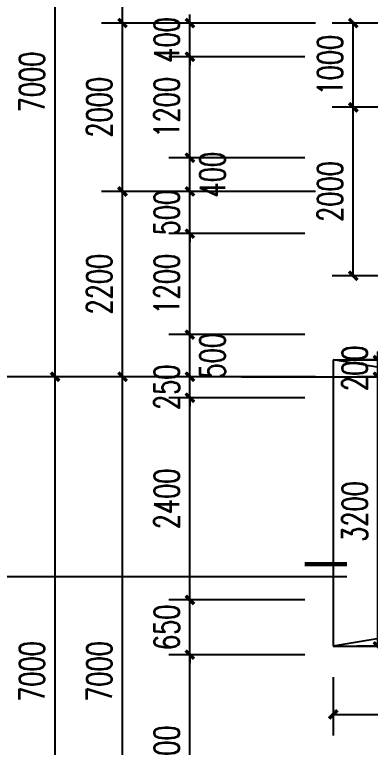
# Model space of a CAD drawing. Extents: x -93062 to 326984, y -142534 to 91021.
# Drawn here: x -39316 to -35094, y 69972 to 78672 of the extents above; entities that cross this region are included whole.
import ezdxf

# ---------------------------------------------------------------- set-up
doc = ezdxf.new("R2010")
doc.units = 0
doc.header["$LTSCALE"] = 1000
doc.header["$MEASUREMENT"] = 0
doc.linetypes.add('DOTE', pattern=[2.42, 2, -0.2, 0.02, -0.2])
doc.layers.get('0').update_dxf_attribs({"color": 8})
doc.layers.get('Defpoints').update_dxf_attribs({"color": 8})
for name, color, linetype in [('AXIS', 8, 'Continuous'), ('DIM_IDEN', 8, 'Continuous'), ('DOTE', 8, 'DOTE'), ('HOLE', 8, 'Continuous'), ('PUB_DIM', 8, 'Continuous'), ('STAIR', 8, 'Continuous')]:
    doc.layers.add(name, color=color, linetype=linetype)
doc.styles.add('_TCH_DIM_T3', font='SIMPLEX', dxfattribs={"width": 0.705882, "bigfont": 'GBCBIG'})
doc.dimstyles.new('_TCH_ARCH&&100', dxfattribs={"dimtxt": 297.5, "dimasz": 100, "dimexe": 250, "dimexo": 300, "dimgap": 126.25, "dimtad": 1, "dimdec": 0, "dimzin": 0, "dimdsep": 46, "dimtxsty": '_TCH_DIM_T3', "dimblk": 'ARCHTICK', "dimcen": 0.09, "dimazin": 2, "dimtfac": 1, "dimtdec": 0, "dimtix": 1, "dimtmove": 2, "dimatfit": 3, "dimfxl": 1, "dimtolj": 1, "dimtzin": 0, "dimarcsym": 0})

# ---------------------------------------------------------------- blocks, each defined once
blk = doc.blocks.new('_ArchTick')
at = {"color": 0, "linetype": 'ByBlock', "const_width": 0.4}
blk.add_lwpolyline([(-0.5, -0.5), (0.5, 0.5)], dxfattribs=at)
blk = doc.blocks.new('*D439')
at = {"layer": 'Defpoints', "color": 0, "transparency": 16777216}
for p in [(-35296.5, 78572.1), (-34563.3, 78572.1), (-34563.3, 77572.1)]:
    blk.add_point(p, dxfattribs=at)
at = {"layer": 'HOLE', "color": 0, "lineweight": -2, "transparency": 16777216}
for p, q in [((-34863.3, 78572.1), (-35546.5, 78572.1)), ((-35296.5, 77572.1), (-35296.5, 78572.1)), ((-34863.3, 77572.1), (-35546.5, 77572.1))]:
    blk.add_line(p, q, dxfattribs=at)
at = {"layer": 'HOLE', "color": 0, "lineweight": -2, "transparency": 16777216, "xscale": 100, "yscale": 100, "zscale": 100}
for p, rotation in [((-35296.5, 78572.1), 90), ((-35296.5, 77572.1), 270)]:
    blk.add_blockref('_ArchTick', p, dxfattribs=dict(at, rotation=rotation))
at = {"layer": 'HOLE', "color": 0, "transparency": 16777216, "insert": (-35571.5, 78072.1), "char_height": 297.5, "attachment_point": 5, "rotation": 90, "style": '_TCH_DIM_T3'}
blk.add_mtext('\\A1;1000', dxfattribs=at)
blk = doc.blocks.new('*D440')
at = {"layer": 'Defpoints', "color": 0, "transparency": 16777216}
for p in [(-35296.5, 77572.1), (-34563.3, 77572.1), (-34563.3, 75572.1)]:
    blk.add_point(p, dxfattribs=at)
at = {"layer": 'HOLE', "color": 0, "lineweight": -2, "transparency": 16777216}
for p, q in [((-34863.3, 77572.1), (-35546.5, 77572.1)), ((-35296.5, 75572.1), (-35296.5, 77572.1)), ((-34863.3, 75572.1), (-35546.5, 75572.1))]:
    blk.add_line(p, q, dxfattribs=at)
at = {"layer": 'HOLE', "color": 0, "lineweight": -2, "transparency": 16777216, "xscale": 100, "yscale": 100, "zscale": 100}
for p, rotation in [((-35296.5, 77572.1), 90), ((-35296.5, 75572.1), 270)]:
    blk.add_blockref('_ArchTick', p, dxfattribs=dict(at, rotation=rotation))
at = {"layer": 'HOLE', "color": 0, "transparency": 16777216, "insert": (-35571.5, 76572.1), "char_height": 297.5, "attachment_point": 5, "rotation": 90, "style": '_TCH_DIM_T3'}
blk.add_mtext('\\A1;2000', dxfattribs=at)
blk = doc.blocks.new('*D1325')
at = {"layer": 'AXIS', "color": 0, "lineweight": -2, "transparency": 16777216}
for p, q in [((-35745, 74372.1), (-38286.2, 74372.1)), ((-38036.2, 67372.1), (-38036.2, 74372.1)), ((-35745, 67372.1), (-38286.2, 67372.1))]:
    blk.add_line(p, q, dxfattribs=at)
at = {"layer": 'Defpoints', "color": 0, "transparency": 16777216}
for p in [(-38036.2, 74372.1), (-35445, 74372.1), (-35445, 67372.1)]:
    blk.add_point(p, dxfattribs=at)
at = {"layer": 'AXIS', "color": 0, "lineweight": -2, "transparency": 16777216, "xscale": 100, "yscale": 100, "zscale": 100}
for p, rotation in [((-38036.2, 74372.1), 90), ((-38036.2, 67372.1), 270)]:
    blk.add_blockref('_ArchTick', p, dxfattribs=dict(at, rotation=rotation))
at = {"layer": 'AXIS', "color": 0, "transparency": 16777216, "insert": (-38311.2, 70872.1), "char_height": 297.5, "attachment_point": 5, "rotation": 90, "style": '_TCH_DIM_T3'}
blk.add_mtext('\\A1;7000', dxfattribs=at)
blk = doc.blocks.new('*D1326')
at = {"layer": 'AXIS', "color": 0, "lineweight": -2, "transparency": 16777216}
for p, q in [((-35745, 76572.1), (-38286.2, 76572.1)), ((-38036.2, 74372.1), (-38036.2, 76572.1)), ((-35745, 74372.1), (-38286.2, 74372.1))]:
    blk.add_line(p, q, dxfattribs=at)
at = {"layer": 'Defpoints', "color": 0, "transparency": 16777216}
for p in [(-38036.2, 76572.1), (-35445, 76572.1), (-35445, 74372.1)]:
    blk.add_point(p, dxfattribs=at)
at = {"layer": 'AXIS', "color": 0, "lineweight": -2, "transparency": 16777216, "xscale": 100, "yscale": 100, "zscale": 100}
for p, rotation in [((-38036.2, 76572.1), 90), ((-38036.2, 74372.1), 270)]:
    blk.add_blockref('_ArchTick', p, dxfattribs=dict(at, rotation=rotation))
at = {"layer": 'AXIS', "color": 0, "transparency": 16777216, "insert": (-38311.2, 75472.1), "char_height": 297.5, "attachment_point": 5, "rotation": 90, "style": '_TCH_DIM_T3'}
blk.add_mtext('\\A1;2200', dxfattribs=at)
blk = doc.blocks.new('*D1327')
at = {"layer": 'AXIS', "color": 0, "lineweight": -2, "transparency": 16777216}
for p, q in [((-35745, 78572.1), (-38286.2, 78572.1)), ((-38036.2, 76572.1), (-38036.2, 78572.1)), ((-35745, 76572.1), (-38286.2, 76572.1))]:
    blk.add_line(p, q, dxfattribs=at)
at = {"layer": 'Defpoints', "color": 0, "transparency": 16777216}
for p in [(-38036.2, 78572.1), (-35445, 78572.1), (-35445, 76572.1)]:
    blk.add_point(p, dxfattribs=at)
at = {"layer": 'AXIS', "color": 0, "lineweight": -2, "transparency": 16777216, "xscale": 100, "yscale": 100, "zscale": 100}
for p, rotation in [((-38036.2, 78572.1), 90), ((-38036.2, 76572.1), 270)]:
    blk.add_blockref('_ArchTick', p, dxfattribs=dict(at, rotation=rotation))
at = {"layer": 'AXIS', "color": 0, "transparency": 16777216, "insert": (-38311.2, 77572.1), "char_height": 297.5, "attachment_point": 5, "rotation": 90, "style": '_TCH_DIM_T3'}
blk.add_mtext('\\A1;2000', dxfattribs=at)
blk = doc.blocks.new('*D1328')
at = {"layer": 'AXIS', "color": 0, "lineweight": -2, "transparency": 16777216}
for p, q in [((-35745, 81372.1), (-38286.2, 81372.1)), ((-38036.2, 78572.1), (-38036.2, 81372.1)), ((-35745, 78572.1), (-38286.2, 78572.1))]:
    blk.add_line(p, q, dxfattribs=at)
at = {"layer": 'Defpoints', "color": 0, "transparency": 16777216}
for p in [(-38036.2, 81372.1), (-35445, 81372.1), (-35445, 78572.1)]:
    blk.add_point(p, dxfattribs=at)
at = {"layer": 'AXIS', "color": 0, "lineweight": -2, "transparency": 16777216, "xscale": 100, "yscale": 100, "zscale": 100}
for p, rotation in [((-38036.2, 81372.1), 90), ((-38036.2, 78572.1), 270)]:
    blk.add_blockref('_ArchTick', p, dxfattribs=dict(at, rotation=rotation))
at = {"layer": 'AXIS', "color": 0, "transparency": 16777216, "insert": (-38311.2, 79972.1), "char_height": 297.5, "attachment_point": 5, "rotation": 90, "style": '_TCH_DIM_T3'}
blk.add_mtext('\\A1;2800', dxfattribs=at)
blk = doc.blocks.new('*D1351')
at = {"layer": 'Defpoints', "color": 0, "transparency": 16777216}
for p in [(-35534.3, 71106.5), (-33734.3, 71106.5), (-33734.3, 70363)]:
    blk.add_point(p, dxfattribs=at)
at = {"layer": 'PUB_DIM', "color": 0, "lineweight": -2, "transparency": 16777216}
for p, q in [((-35534.3, 70806.5), (-35534.3, 70113)), ((-33734.3, 70806.5), (-33734.3, 70113)), ((-35534.3, 70363), (-33734.3, 70363))]:
    blk.add_line(p, q, dxfattribs=at)
at = {"layer": 'PUB_DIM', "color": 0, "lineweight": -2, "transparency": 16777216, "xscale": 100, "yscale": 100, "zscale": 100, "rotation": 180}
blk.add_blockref('_ArchTick', (-35534.3, 70363), dxfattribs=at)
at = {"layer": 'PUB_DIM', "color": 0, "lineweight": -2, "transparency": 16777216, "xscale": 100, "yscale": 100, "zscale": 100}
blk.add_blockref('_ArchTick', (-33734.3, 70363), dxfattribs=at)
at = {"layer": 'PUB_DIM', "color": 0, "transparency": 16777216, "insert": (-34634.3, 70638), "char_height": 297.5, "attachment_point": 5, "style": '_TCH_DIM_T3'}
blk.add_mtext('\\A1;1800', dxfattribs=at)
blk = doc.blocks.new('*D1352')
at = {"layer": 'Defpoints', "color": 0, "transparency": 16777216}
for p in [(-35005, 74372.1), (-34044.5, 74372.1), (-34044.5, 71172.1)]:
    blk.add_point(p, dxfattribs=at)
at = {"layer": 'PUB_DIM', "color": 0, "lineweight": -2, "transparency": 16777216}
for p, q in [((-34344.5, 74372.1), (-35255, 74372.1)), ((-35005, 71172.1), (-35005, 74372.1)), ((-34344.5, 71172.1), (-35255, 71172.1))]:
    blk.add_line(p, q, dxfattribs=at)
at = {"layer": 'PUB_DIM', "color": 0, "lineweight": -2, "transparency": 16777216, "xscale": 100, "yscale": 100, "zscale": 100}
for p, rotation in [((-35005, 74372.1), 90), ((-35005, 71172.1), 270)]:
    blk.add_blockref('_ArchTick', p, dxfattribs=dict(at, rotation=rotation))
at = {"layer": 'PUB_DIM', "color": 0, "transparency": 16777216, "insert": (-35280, 72772.1), "char_height": 297.5, "attachment_point": 5, "rotation": 90, "style": '_TCH_DIM_T3'}
blk.add_mtext('\\A1;3200', dxfattribs=at)
blk = doc.blocks.new('*D1353')
at = {"layer": 'Defpoints', "color": 0, "transparency": 16777216}
for p in [(-35005, 74572.1), (-34044.5, 74572.1), (-34044.5, 74372.1)]:
    blk.add_point(p, dxfattribs=at)
at = {"layer": 'PUB_DIM', "color": 0, "lineweight": -2, "transparency": 16777216}
for p, q in [((-35005, 74572.1), (-35005, 74672.1)), ((-34344.5, 74572.1), (-35255, 74572.1)), ((-35005, 74372.1), (-35005, 74572.1)), ((-34344.5, 74372.1), (-35255, 74372.1)), ((-35005, 74372.1), (-35005, 74272.1))]:
    blk.add_line(p, q, dxfattribs=at)
at = {"layer": 'PUB_DIM', "color": 0, "lineweight": -2, "transparency": 16777216, "xscale": 100, "yscale": 100, "zscale": 100}
for p, rotation in [((-35005, 74572.1), 270), ((-35005, 74372.1), 90)]:
    blk.add_blockref('_ArchTick', p, dxfattribs=dict(at, rotation=rotation))
at = {"layer": 'PUB_DIM', "color": 0, "transparency": 16777216, "insert": (-35280, 74472.1), "char_height": 297.5, "attachment_point": 5, "rotation": 90, "style": '_TCH_DIM_T3'}
blk.add_mtext('\\A1;200', dxfattribs=at)
blk = doc.blocks.new('*D1430')
at = {"layer": 'AXIS', "color": 0, "lineweight": -2, "transparency": 16777216}
for p, q in [((-35870.5, 71072.1), (-37486.2, 71072.1)), ((-37236.2, 68672.1), (-37236.2, 71072.1)), ((-35870.5, 68672.1), (-37486.2, 68672.1))]:
    blk.add_line(p, q, dxfattribs=at)
at = {"layer": 'Defpoints', "color": 0, "transparency": 16777216}
for p in [(-37236.2, 71072.1), (-35570.5, 71072.1), (-35570.5, 68672.1)]:
    blk.add_point(p, dxfattribs=at)
at = {"layer": 'AXIS', "color": 0, "lineweight": -2, "transparency": 16777216, "xscale": 100, "yscale": 100, "zscale": 100}
for p, rotation in [((-37236.2, 71072.1), 90), ((-37236.2, 68672.1), 270)]:
    blk.add_blockref('_ArchTick', p, dxfattribs=dict(at, rotation=rotation))
at = {"layer": 'AXIS', "color": 0, "transparency": 16777216, "insert": (-37511.2, 69872.1), "char_height": 297.5, "attachment_point": 5, "rotation": 90, "style": '_TCH_DIM_T3'}
blk.add_mtext('\\A1;2400', dxfattribs=at)
blk = doc.blocks.new('*D1431')
at = {"layer": 'AXIS', "color": 0, "lineweight": -2, "transparency": 16777216}
for p, q in [((-37236.2, 71722.1), (-37236.2, 71822.1)), ((-35870.5, 71722.1), (-37486.2, 71722.1)), ((-37236.2, 71072.1), (-37236.2, 71722.1)), ((-35870.5, 71072.1), (-37486.2, 71072.1)), ((-37236.2, 71072.1), (-37236.2, 70972.1))]:
    blk.add_line(p, q, dxfattribs=at)
at = {"layer": 'Defpoints', "color": 0, "transparency": 16777216}
for p in [(-37236.2, 71722.1), (-35570.5, 71722.1), (-35570.5, 71072.1)]:
    blk.add_point(p, dxfattribs=at)
at = {"layer": 'AXIS', "color": 0, "lineweight": -2, "transparency": 16777216, "xscale": 100, "yscale": 100, "zscale": 100}
for p, rotation in [((-37236.2, 71722.1), 270), ((-37236.2, 71072.1), 90)]:
    blk.add_blockref('_ArchTick', p, dxfattribs=dict(at, rotation=rotation))
at = {"layer": 'AXIS', "color": 0, "transparency": 16777216, "insert": (-37511.2, 71397.1), "char_height": 297.5, "attachment_point": 5, "rotation": 90, "style": '_TCH_DIM_T3'}
blk.add_mtext('\\A1;650', dxfattribs=at)
blk = doc.blocks.new('*D1432')
at = {"layer": 'AXIS', "color": 0, "lineweight": -2, "transparency": 16777216}
for p, q in [((-35870.5, 74122.1), (-37486.2, 74122.1)), ((-37236.2, 71722.1), (-37236.2, 74122.1)), ((-35870.5, 71722.1), (-37486.2, 71722.1))]:
    blk.add_line(p, q, dxfattribs=at)
at = {"layer": 'Defpoints', "color": 0, "transparency": 16777216}
for p in [(-37236.2, 74122.1), (-35570.5, 74122.1), (-35570.5, 71722.1)]:
    blk.add_point(p, dxfattribs=at)
at = {"layer": 'AXIS', "color": 0, "lineweight": -2, "transparency": 16777216, "xscale": 100, "yscale": 100, "zscale": 100}
for p, rotation in [((-37236.2, 74122.1), 90), ((-37236.2, 71722.1), 270)]:
    blk.add_blockref('_ArchTick', p, dxfattribs=dict(at, rotation=rotation))
at = {"layer": 'AXIS', "color": 0, "transparency": 16777216, "insert": (-37511.2, 72922.1), "char_height": 297.5, "attachment_point": 5, "rotation": 90, "style": '_TCH_DIM_T3'}
blk.add_mtext('\\A1;2400', dxfattribs=at)
blk = doc.blocks.new('*D1433')
at = {"layer": 'AXIS', "color": 0, "lineweight": -2, "transparency": 16777216}
for p, q in [((-37236.2, 74372.1), (-37236.2, 74472.1)), ((-35870.5, 74372.1), (-37486.2, 74372.1)), ((-37236.2, 74122.1), (-37236.2, 74372.1)), ((-35870.5, 74122.1), (-37486.2, 74122.1)), ((-37236.2, 74122.1), (-37236.2, 74022.1))]:
    blk.add_line(p, q, dxfattribs=at)
at = {"layer": 'Defpoints', "color": 0, "transparency": 16777216}
for p in [(-37236.2, 74372.1), (-35570.5, 74372.1), (-35570.5, 74122.1)]:
    blk.add_point(p, dxfattribs=at)
at = {"layer": 'AXIS', "color": 0, "lineweight": -2, "transparency": 16777216, "xscale": 100, "yscale": 100, "zscale": 100}
for p, rotation in [((-37236.2, 74372.1), 270), ((-37236.2, 74122.1), 90)]:
    blk.add_blockref('_ArchTick', p, dxfattribs=dict(at, rotation=rotation))
at = {"layer": 'AXIS', "color": 0, "transparency": 16777216, "insert": (-37511.2, 74247.1), "char_height": 297.5, "attachment_point": 5, "rotation": 90, "style": '_TCH_DIM_T3'}
blk.add_mtext('\\A1;250', dxfattribs=at)
blk = doc.blocks.new('*D1434')
at = {"layer": 'AXIS', "color": 0, "lineweight": -2, "transparency": 16777216}
for p, q in [((-35870.5, 74872.1), (-37486.2, 74872.1)), ((-37236.2, 74372.1), (-37236.2, 74872.1)), ((-35870.5, 74372.1), (-37486.2, 74372.1))]:
    blk.add_line(p, q, dxfattribs=at)
at = {"layer": 'Defpoints', "color": 0, "transparency": 16777216}
for p in [(-37236.2, 74872.1), (-35570.5, 74872.1), (-35570.5, 74372.1)]:
    blk.add_point(p, dxfattribs=at)
at = {"layer": 'AXIS', "color": 0, "lineweight": -2, "transparency": 16777216, "xscale": 100, "yscale": 100, "zscale": 100}
for p, rotation in [((-37236.2, 74872.1), 90), ((-37236.2, 74372.1), 270)]:
    blk.add_blockref('_ArchTick', p, dxfattribs=dict(at, rotation=rotation))
at = {"layer": 'AXIS', "color": 0, "transparency": 16777216, "insert": (-36967.5, 74622.1), "char_height": 297.5, "attachment_point": 5, "rotation": 90, "style": '_TCH_DIM_T3'}
blk.add_mtext('\\A1;500', dxfattribs=at)
blk = doc.blocks.new('*D1435')
at = {"layer": 'AXIS', "color": 0, "lineweight": -2, "transparency": 16777216}
for p, q in [((-35870.5, 76072.1), (-37486.2, 76072.1)), ((-37236.2, 74872.1), (-37236.2, 76072.1)), ((-35870.5, 74872.1), (-37486.2, 74872.1))]:
    blk.add_line(p, q, dxfattribs=at)
at = {"layer": 'Defpoints', "color": 0, "transparency": 16777216}
for p in [(-37236.2, 76072.1), (-35570.5, 76072.1), (-35570.5, 74872.1)]:
    blk.add_point(p, dxfattribs=at)
at = {"layer": 'AXIS', "color": 0, "lineweight": -2, "transparency": 16777216, "xscale": 100, "yscale": 100, "zscale": 100}
for p, rotation in [((-37236.2, 76072.1), 90), ((-37236.2, 74872.1), 270)]:
    blk.add_blockref('_ArchTick', p, dxfattribs=dict(at, rotation=rotation))
at = {"layer": 'AXIS', "color": 0, "transparency": 16777216, "insert": (-37511.2, 75472.1), "char_height": 297.5, "attachment_point": 5, "rotation": 90, "style": '_TCH_DIM_T3'}
blk.add_mtext('\\A1;1200', dxfattribs=at)
blk = doc.blocks.new('*D1436')
at = {"layer": 'AXIS', "color": 0, "lineweight": -2, "transparency": 16777216}
for p, q in [((-37236.2, 76572.1), (-37236.2, 76672.1)), ((-35870.5, 76572.1), (-37486.2, 76572.1)), ((-37236.2, 76072.1), (-37236.2, 76572.1)), ((-35870.5, 76072.1), (-37486.2, 76072.1)), ((-37236.2, 76072.1), (-37236.2, 75972.1))]:
    blk.add_line(p, q, dxfattribs=at)
at = {"layer": 'Defpoints', "color": 0, "transparency": 16777216}
for p in [(-37236.2, 76572.1), (-35570.5, 76572.1), (-35570.5, 76072.1)]:
    blk.add_point(p, dxfattribs=at)
at = {"layer": 'AXIS', "color": 0, "lineweight": -2, "transparency": 16777216, "xscale": 100, "yscale": 100, "zscale": 100}
for p, rotation in [((-37236.2, 76572.1), 270), ((-37236.2, 76072.1), 90)]:
    blk.add_blockref('_ArchTick', p, dxfattribs=dict(at, rotation=rotation))
at = {"layer": 'AXIS', "color": 0, "transparency": 16777216, "insert": (-37511.2, 76322.1), "char_height": 297.5, "attachment_point": 5, "rotation": 90, "style": '_TCH_DIM_T3'}
blk.add_mtext('\\A1;500', dxfattribs=at)
blk = doc.blocks.new('*D1437')
at = {"layer": 'AXIS', "color": 0, "lineweight": -2, "transparency": 16777216}
for p, q in [((-35870.5, 76972.1), (-37486.2, 76972.1)), ((-37236.2, 76572.1), (-37236.2, 76972.1)), ((-35870.5, 76572.1), (-37486.2, 76572.1))]:
    blk.add_line(p, q, dxfattribs=at)
at = {"layer": 'Defpoints', "color": 0, "transparency": 16777216}
for p in [(-37236.2, 76972.1), (-35570.5, 76972.1), (-35570.5, 76572.1)]:
    blk.add_point(p, dxfattribs=at)
at = {"layer": 'AXIS', "color": 0, "lineweight": -2, "transparency": 16777216, "xscale": 100, "yscale": 100, "zscale": 100}
for p, rotation in [((-37236.2, 76972.1), 90), ((-37236.2, 76572.1), 270)]:
    blk.add_blockref('_ArchTick', p, dxfattribs=dict(at, rotation=rotation))
at = {"layer": 'AXIS', "color": 0, "transparency": 16777216, "insert": (-36967.5, 76772.1), "char_height": 297.5, "attachment_point": 5, "rotation": 90, "style": '_TCH_DIM_T3'}
blk.add_mtext('\\A1;400', dxfattribs=at)
blk = doc.blocks.new('*D1438')
at = {"layer": 'AXIS', "color": 0, "lineweight": -2, "transparency": 16777216}
for p, q in [((-35870.5, 78172.1), (-37486.2, 78172.1)), ((-37236.2, 76972.1), (-37236.2, 78172.1)), ((-35870.5, 76972.1), (-37486.2, 76972.1))]:
    blk.add_line(p, q, dxfattribs=at)
at = {"layer": 'Defpoints', "color": 0, "transparency": 16777216}
for p in [(-37236.2, 78172.1), (-35570.5, 78172.1), (-35570.5, 76972.1)]:
    blk.add_point(p, dxfattribs=at)
at = {"layer": 'AXIS', "color": 0, "lineweight": -2, "transparency": 16777216, "xscale": 100, "yscale": 100, "zscale": 100}
for p, rotation in [((-37236.2, 78172.1), 90), ((-37236.2, 76972.1), 270)]:
    blk.add_blockref('_ArchTick', p, dxfattribs=dict(at, rotation=rotation))
at = {"layer": 'AXIS', "color": 0, "transparency": 16777216, "insert": (-37511.2, 77572.1), "char_height": 297.5, "attachment_point": 5, "rotation": 90, "style": '_TCH_DIM_T3'}
blk.add_mtext('\\A1;1200', dxfattribs=at)
blk = doc.blocks.new('*D1439')
at = {"layer": 'AXIS', "color": 0, "lineweight": -2, "transparency": 16777216}
for p, q in [((-37236.2, 78572.1), (-37236.2, 78672.1)), ((-35870.5, 78572.1), (-37486.2, 78572.1)), ((-37236.2, 78172.1), (-37236.2, 78572.1)), ((-35870.5, 78172.1), (-37486.2, 78172.1)), ((-37236.2, 78172.1), (-37236.2, 78072.1))]:
    blk.add_line(p, q, dxfattribs=at)
at = {"layer": 'Defpoints', "color": 0, "transparency": 16777216}
for p in [(-37236.2, 78572.1), (-35570.5, 78572.1), (-35570.5, 78172.1)]:
    blk.add_point(p, dxfattribs=at)
at = {"layer": 'AXIS', "color": 0, "lineweight": -2, "transparency": 16777216, "xscale": 100, "yscale": 100, "zscale": 100}
for p, rotation in [((-37236.2, 78572.1), 270), ((-37236.2, 78172.1), 90)]:
    blk.add_blockref('_ArchTick', p, dxfattribs=dict(at, rotation=rotation))
at = {"layer": 'AXIS', "color": 0, "transparency": 16777216, "insert": (-37511.2, 78372.1), "char_height": 297.5, "attachment_point": 5, "rotation": 90, "style": '_TCH_DIM_T3'}
blk.add_mtext('\\A1;400', dxfattribs=at)
blk = doc.blocks.new('*D1585')
at = {"layer": 'AXIS', "color": 0, "lineweight": -2, "transparency": 16777216}
for p, q in [((-36545, 74372.1), (-39086.2, 74372.1)), ((-38836.2, 67372.1), (-38836.2, 74372.1)), ((-36545, 67372.1), (-39086.2, 67372.1))]:
    blk.add_line(p, q, dxfattribs=at)
at = {"layer": 'Defpoints', "color": 0, "transparency": 16777216}
for p in [(-38836.2, 74372.1), (-36245, 74372.1), (-36245, 67372.1)]:
    blk.add_point(p, dxfattribs=at)
at = {"layer": 'AXIS', "color": 0, "lineweight": -2, "transparency": 16777216, "xscale": 100, "yscale": 100, "zscale": 100}
for p, rotation in [((-38836.2, 74372.1), 90), ((-38836.2, 67372.1), 270)]:
    blk.add_blockref('_ArchTick', p, dxfattribs=dict(at, rotation=rotation))
at = {"layer": 'AXIS', "color": 0, "transparency": 16777216, "insert": (-39111.2, 70872.1), "char_height": 297.5, "attachment_point": 5, "rotation": 90, "style": '_TCH_DIM_T3'}
blk.add_mtext('\\A1;7000', dxfattribs=at)
blk = doc.blocks.new('*D1586')
at = {"layer": 'AXIS', "color": 0, "lineweight": -2, "transparency": 16777216}
for p, q in [((-36545, 81372.1), (-39086.2, 81372.1)), ((-38836.2, 74372.1), (-38836.2, 81372.1)), ((-36545, 74372.1), (-39086.2, 74372.1))]:
    blk.add_line(p, q, dxfattribs=at)
at = {"layer": 'Defpoints', "color": 0, "transparency": 16777216}
for p in [(-38836.2, 81372.1), (-36245, 81372.1), (-36245, 74372.1)]:
    blk.add_point(p, dxfattribs=at)
at = {"layer": 'AXIS', "color": 0, "lineweight": -2, "transparency": 16777216, "xscale": 100, "yscale": 100, "zscale": 100}
for p, rotation in [((-38836.2, 81372.1), 90), ((-38836.2, 74372.1), 270)]:
    blk.add_blockref('_ArchTick', p, dxfattribs=dict(at, rotation=rotation))
at = {"layer": 'AXIS', "color": 0, "transparency": 16777216, "insert": (-39111.2, 77872.1), "char_height": 297.5, "attachment_point": 5, "rotation": 90, "style": '_TCH_DIM_T3'}
blk.add_mtext('\\A1;7000', dxfattribs=at)
blk = doc.blocks.new('*D1587')
at = {"layer": 'AXIS', "color": 0, "lineweight": -2, "transparency": 16777216}
for p, q in [((-36636.2, 81372.1), (-39886.2, 81372.1)), ((-39636.2, 26872.1), (-39636.2, 81372.1)), ((-36636.2, 26872.1), (-39886.2, 26872.1))]:
    blk.add_line(p, q, dxfattribs=at)
at = {"layer": 'Defpoints', "color": 0, "transparency": 16777216}
for p in [(-39636.2, 81372.1), (-36336.2, 81372.1), (-36336.2, 26872.1)]:
    blk.add_point(p, dxfattribs=at)
at = {"layer": 'AXIS', "color": 0, "lineweight": -2, "transparency": 16777216, "xscale": 100, "yscale": 100, "zscale": 100}
for p, rotation in [((-39636.2, 81372.1), 90), ((-39636.2, 26872.1), 270)]:
    blk.add_blockref('_ArchTick', p, dxfattribs=dict(at, rotation=rotation))
at = {"layer": 'AXIS', "color": 0, "transparency": 16777216, "insert": (-39911.2, 54122.1), "char_height": 297.5, "attachment_point": 5, "rotation": 90, "style": '_TCH_DIM_T3'}
blk.add_mtext('\\A1;54500', dxfattribs=at)

msp = doc.modelspace()

# ---------------------------------------------------------------- linework, layer by layer
at = {"layer": 'AXIS'}
msp.add_line((-37143.5, 74372.1), (-40367, 74372.1), dxfattribs=at)
at = {"layer": 'DIM_IDEN'}
for p, q in [((-36243.4, 71998), (-44336, 71998)), ((-35373, 71998), (-36243.4, 71998))]:
    msp.add_line(p, q, dxfattribs=at)
at = {"layer": 'DIM_IDEN', "const_width": 50}
msp.add_lwpolyline([(-35373, 72148), (-35873, 72148)], dxfattribs=at)
at = {"layer": 'DOTE'}
msp.add_line((-36622.7, 74372.1), (-7716.7, 74372.1), dxfattribs=at)
at = {"layer": 'STAIR'}
for p, q in [((-35534.3, 74572.1), (-35534.3, 71172.1)), ((-35534.3, 74572.1), (-33734.3, 74572.1)), ((-33734.3, 74272.1), (-35534.3, 74572.1)), ((-33734.3, 71472.1), (-35534.3, 71172.1)), ((-35534.3, 71172.1), (-33734.3, 71172.1))]:
    msp.add_line(p, q, dxfattribs=at)

# ---------------------------------------------------------------- dimensions: what is measured, and where the dimension line sits
at = {"layer": 'AXIS'}
for p1, p2, distance, picture, middle in [((-36336.2, 26872.1), (-36336.2, 81372.1), 3300, '*D1587', (-39911.2, 54122.1)), ((-36245, 74372.1), (-36245, 81372.1), 2591.2, '*D1586', (-39111.2, 77872.1)), ((-35445, 78572.1), (-35445, 81372.1), 2591.2, '*D1328', (-38311.2, 79972.1)), ((-35570.5, 78172.1), (-35570.5, 78572.1), 1665.7, '*D1439', (-37511.2, 78372.1)), ((-35445, 76572.1), (-35445, 78572.1), 2591.2, '*D1327', (-38311.2, 77572.1)), ((-35570.5, 76972.1), (-35570.5, 78172.1), 1665.7, '*D1438', (-37511.2, 77572.1)), ((-35570.5, 76072.1), (-35570.5, 76572.1), 1665.7, '*D1436', (-37511.2, 76322.1)), ((-35445, 74372.1), (-35445, 76572.1), 2591.2, '*D1326', (-38311.2, 75472.1)), ((-35570.5, 74872.1), (-35570.5, 76072.1), 1665.7, '*D1435', (-37511.2, 75472.1)), ((-35570.5, 74122.1), (-35570.5, 74372.1), 1665.7, '*D1433', (-37511.2, 74247.1)), ((-36245, 67372.1), (-36245, 74372.1), 2591.2, '*D1585', (-39111.2, 70872.1)), ((-35445, 67372.1), (-35445, 74372.1), 2591.2, '*D1325', (-38311.2, 70872.1)), ((-35570.5, 71722.1), (-35570.5, 74122.1), 1665.7, '*D1432', (-37511.2, 72922.1)), ((-35570.5, 71072.1), (-35570.5, 71722.1), 1665.7, '*D1431', (-37511.2, 71397.1)), ((-35570.5, 68672.1), (-35570.5, 71072.1), 1665.7, '*D1430', (-37511.2, 69872.1))]:
    dim = msp.add_aligned_dim(p1=p1, p2=p2, distance=distance, dimstyle='_TCH_ARCH&&100', dxfattribs=at)
    dim.commit()
    dim.dimension.update_dxf_attribs({"geometry": picture, "text_midpoint": middle})
for base, p1, p2, picture, middle in [((-37236.2, 76972.1), (-35570.5, 76572.1), (-35570.5, 76972.1), '*D1437', (-36967.5, 76772.1)), ((-37236.2, 74872.1), (-35570.5, 74372.1), (-35570.5, 74872.1), '*D1434', (-36967.5, 74622.1))]:
    dim = msp.add_linear_dim(base=base, p1=p1, p2=p2, angle=90, dimstyle='_TCH_ARCH&&100', dxfattribs=at)
    dim.commit()
    dim.dimension.update_dxf_attribs({"geometry": picture, "text_midpoint": middle, "dimtype": 129})
at = {"layer": 'HOLE'}
for p1, p2, picture, middle in [((-34563.3, 77572.1), (-34563.3, 78572.1), '*D439', (-35571.5, 78072.1)), ((-34563.3, 75572.1), (-34563.3, 77572.1), '*D440', (-35571.5, 76572.1))]:
    dim = msp.add_aligned_dim(p1=p1, p2=p2, distance=733.2, dimstyle='_TCH_ARCH&&100', dxfattribs=at)
    dim.commit()
    dim.dimension.update_dxf_attribs({"geometry": picture, "text_midpoint": middle})
at = {"layer": 'PUB_DIM'}
for p1, p2, distance, picture, middle in [((-34044.5, 74372.1), (-34044.5, 74572.1), 960.5, '*D1353', (-35280, 74472.1)), ((-34044.5, 71172.1), (-34044.5, 74372.1), 960.5, '*D1352', (-35280, 72772.1)), ((-35534.3, 71106.5), (-33734.3, 71106.5), -743.5, '*D1351', (-34634.3, 70638))]:
    dim = msp.add_aligned_dim(p1=p1, p2=p2, distance=distance, dimstyle='_TCH_ARCH&&100', dxfattribs=at)
    dim.commit()
    dim.dimension.update_dxf_attribs({"geometry": picture, "text_midpoint": middle})

doc.saveas('drawing.dxf')
